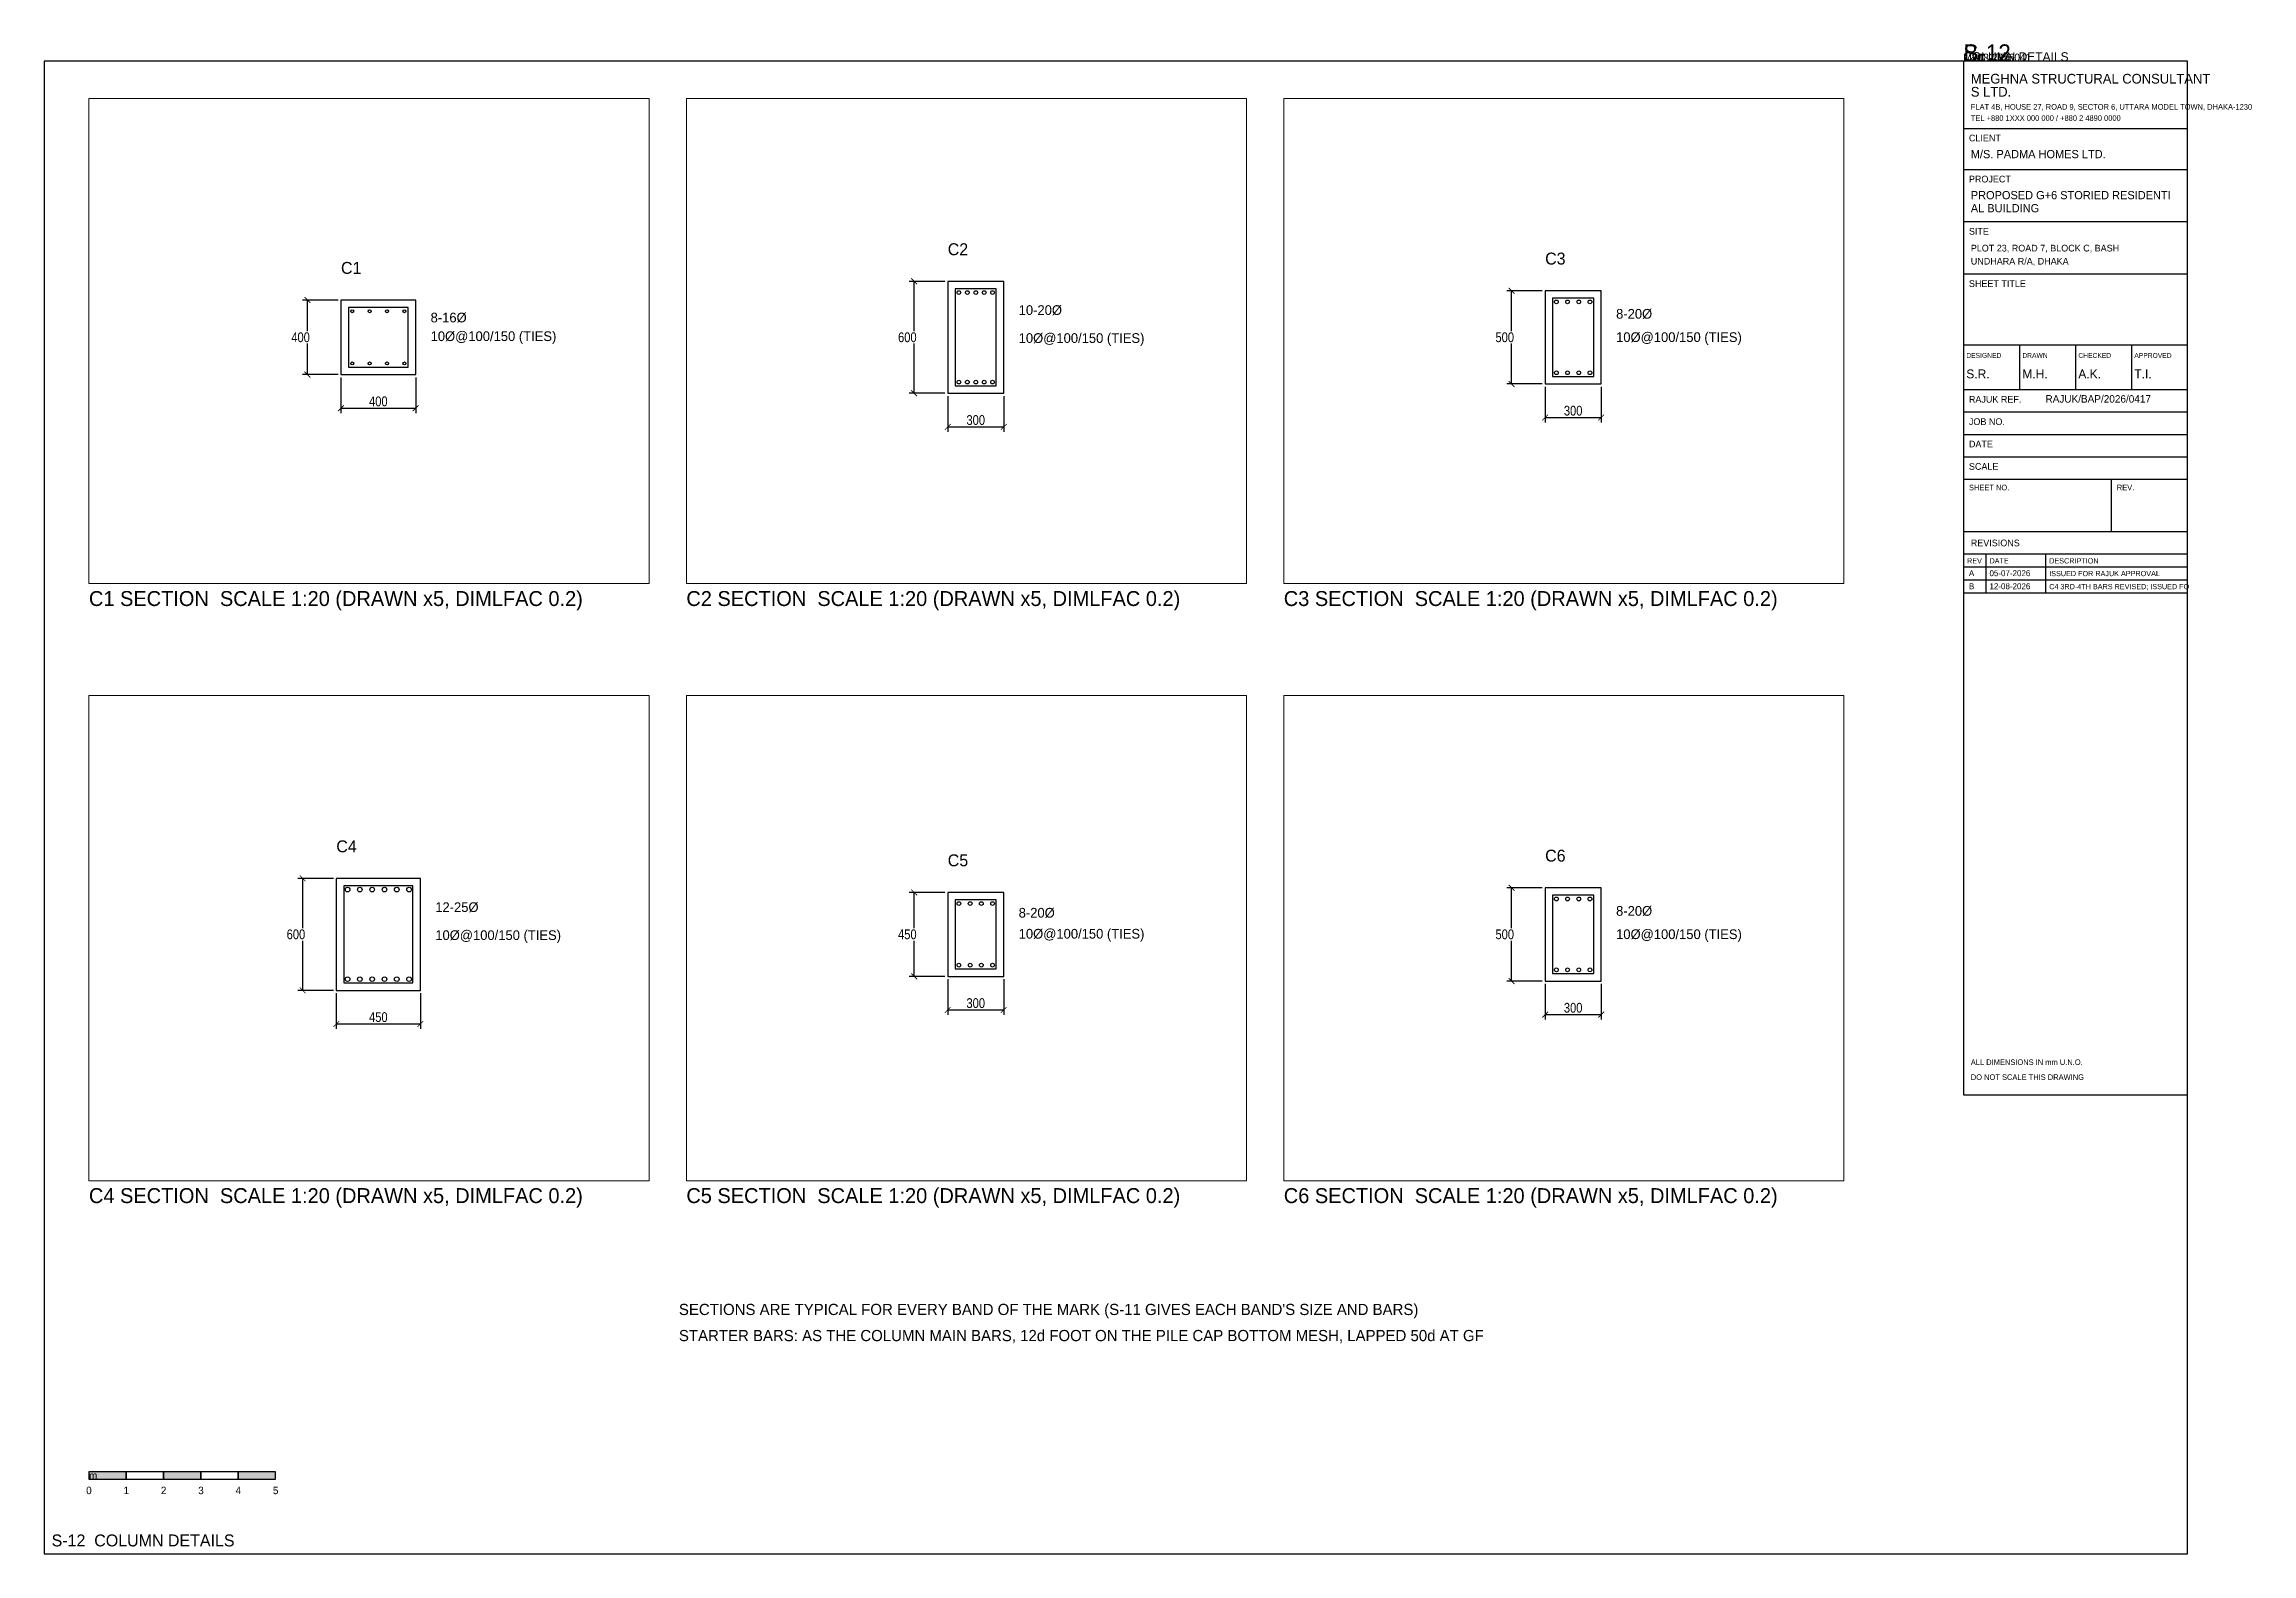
# Paper-space layout 'S-12 COLUMN DETAILS' of a CAD drawing. Extents: x 10 to 601, y 10 to 415.
# The model-space entities are those that its viewports show. They can reach past a viewport. Long polylines and large blocks are cut down to what shows.
import ezdxf
from ezdxf.enums import TextEntityAlignment as Align

# ---------------------------------------------------------------- set-up
doc = ezdxf.new("R2010")
doc.units = 0
for name, color, linetype in [('Column', 1, 'Continuous'), ('Dimension', 6, 'Continuous'), ('Rod-1', 6, 'Continuous'), ('Rod-Stirrup', 3, 'Continuous'), ('Sheet', 7, 'Continuous'), ('Text-1', 7, 'Continuous'), ('Text-2', 7, 'Continuous'), ('TITLE', 7, 'Continuous')]:
    doc.layers.add(name, color=color, linetype=linetype)
doc.styles.add('OpenSansCondensed-Light', font='OpenSansCondensed-Light.ttf')
doc.dimstyles.new('EZDXF', dxfattribs={"dimtxt": 0.25, "dimasz": 0.175, "dimexe": 0.375, "dimexo": 0.125, "dimgap": 0.1, "dimtad": 1, "dimlfac": 100, "dimzin": 12, "dimdsep": 46, "dimtxsty": 'OpenSansCondensed-Light', "dimblk": 'ARCHTICK', "dimcen": 2.5, "dimazin": 3, "dimtfac": 0.5, "dimtmove": 2, "dimatfit": 3})

# ---------------------------------------------------------------- blocks, each defined once
blk = doc.blocks.new('TITLE_BLOCK')
at = {"layer": 'TITLE'}
for p, q in [((0, -18), (60, -18)), ((0, -29), (60, -29)), ((0, -43), (60, -43)), ((0, -57), (60, -57)), ((0, -76), (60, -76)), ((0, -76), (0, -88)), ((15, -76), (15, -88)), ((30, -76), (30, -88)), ((45, -76), (45, -88)), ((0, -88), (60, -88)), ((0, -94), (60, -94)), ((0, -100), (60, -100)), ((0, -106), (60, -106)), ((0, -112), (60, -112)), ((39.6, -112), (39.6, -126)), ((0, -126), (60, -126)), ((0, -132), (60, -132)), ((0, -132), (60, -132)), ((0, -135.5), (60, -135.5)), ((6, -132), (6, -142.5)), ((22, -132), (22, -142.5)), ((0, -139), (60, -139)), ((0, -142.5), (60, -142.5))]:
    blk.add_line(p, q, dxfattribs=at)
blk.add_lwpolyline([(0, -277), (60, -277), (60, 0), (0, 0)], close=True, dxfattribs=at)
at = {"layer": 'Text-1'}
for tag, height in [('JOBNO', 2), ('SCALE', 2), ('SHEETTITLE', 2.4), ('SHEETTITLE2', 2.4), ('DATE', 2), ('SHEETNO', 4.5), ('REV', 4.5)]:
    blk.add_attdef(tag, (0, 0), '', height=height, dxfattribs=at)
at = {"layer": 'TITLE'}
for s, height, p in [('MEGHNA STRUCTURAL CONSULTANT', 2.6, (2, -6)), ('S LTD.', 2.6, (2, -9.5)), ('FLAT 4B, HOUSE 27, ROAD 9, SECTOR 6, UTTARA MODEL TOWN, DHAKA-1230', 1.5, (2, -13)), ('TEL +880 1XXX 000 000 / +880 2 4890 0000', 1.5, (2, -16)), ('CLIENT', 1.8, (1.5, -21.5)), ('M/S. PADMA HOMES LTD.', 2.2, (2, -26)), ('PROJECT', 1.8, (1.5, -32.5)), ('PROPOSED G+6 STORIED RESIDENTI', 2.2, (2, -37)), ('AL BUILDING', 2.2, (2, -40.5)), ('SITE', 1.8, (1.5, -46.5)), ('UNDHARA R/A, DHAKA', 1.8, (2, -54.5)), ('PLOT 23, ROAD 7, BLOCK C, BASH', 1.8, (2, -51)), ('SHEET TITLE', 1.8, (1.5, -60.5)), ('DESIGNED', 1.3, (0.8, -79.5)), ('S.R.', 2.4, (0.8, -85)), ('DRAWN', 1.3, (15.8, -79.5)), ('M.H.', 2.4, (15.8, -85)), ('A.K.', 2.4, (30.8, -85)), ('CHECKED', 1.3, (30.8, -79.5)), ('APPROVED', 1.3, (45.8, -79.5)), ('T.I.', 2.4, (45.8, -85)), ('RAJUK REF.', 1.8, (1.5, -91.5)), ('RAJUK/BAP/2026/0417', 2, (22, -91.5)), ('JOB NO.', 1.8, (1.5, -97.5)), ('DATE', 1.8, (1.5, -103.5)), ('SCALE', 1.8, (1.5, -109.5)), ('SHEET NO.', 1.5, (1.5, -115)), ('REV.', 1.5, (41.1, -115)), ('REVISIONS', 1.8, (2, -130)), ('REV', 1.4, (1, -134.6)), ('DATE', 1.4, (7, -134.6)), ('DESCRIPTION', 1.4, (23, -134.6)), ('ALL DIMENSIONS IN mm U.N.O.', 1.5, (2, -269)), ('DO NOT SCALE THIS DRAWING', 1.5, (2, -273))]:
    blk.add_text(s, height=height, dxfattribs=at).set_placement(p)
blk = doc.blocks.new('SCALE_BAR')
at = {"layer": 'Sheet'}
h = blk.add_hatch(color=7, dxfattribs=at)
h.dxf.hatch_style = 1
h.paths.add_polyline_path([(0, 0), (10, 0), (10, 2), (0, 2)])
h = blk.add_hatch(color=7, dxfattribs=at)
h.dxf.hatch_style = 1
h.paths.add_polyline_path([(20, 0), (30, 0), (30, 2), (20, 2)])
h = blk.add_hatch(color=7, dxfattribs=at)
h.dxf.hatch_style = 1
h.paths.add_polyline_path([(40, 0), (50, 0), (50, 2), (40, 2)])
for points in [[(0, 0), (10, 0), (10, 2), (0, 2)], [(10, 0), (20, 0), (20, 2), (10, 2)], [(20, 0), (30, 0), (30, 2), (20, 2)], [(30, 0), (40, 0), (40, 2), (30, 2)], [(40, 0), (50, 0), (50, 2), (40, 2)]]:
    blk.add_lwpolyline(points, close=True, dxfattribs=at)
for s, p in [('0', (0, -4)), ('1', (10, -4)), ('2', (20, -4)), ('3', (30, -4)), ('4', (40, -4)), ('5', (50, -4))]:
    blk.add_text(s, height=2, dxfattribs=at).set_placement(p, align=Align.CENTER)
at = {"layer": 'Text-1'}
blk.add_attdef('UNIT', (0, 0), '', height=2, dxfattribs=at)
blk = doc.blocks.new('_ARCHTICK')
at = {"color": 0, "linetype": 'BYBLOCK', "const_width": 0.15}
blk.add_lwpolyline([(-0.5, -0.5), (0.5, 0.5)], dxfattribs=at)

msp = doc.modelspace()

# ---------------------------------------------------------------- linework, layer by layer
at = {"layer": 'Column'}
for points in [[(200000, -600000), (201500, -600000), (201500, -597000), (200000, -597000)], [(600000, -600000), (602250, -600000), (602250, -597000), (600000, -597000)], [(400000, -600000), (401500, -600000), (401500, -597500), (400000, -597500)], [(800000, -600000), (801500, -600000), (801500, -597750), (800000, -597750)], [(1000000, -600000), (1001500, -600000), (1001500, -597500), (1000000, -597500)], [(0, -600000), (2000, -600000), (2000, -598000), (0, -598000)]]:
    msp.add_lwpolyline(points, close=True, dxfattribs=at)
at = {"layer": 'Rod-1'}
for centre, radius in [((200300, -597300), 50), ((200525, -597300), 50), ((200750, -597300), 50), ((200975, -597300), 50), ((201200, -597300), 50), ((400300, -597800), 50), ((400600, -597800), 50), ((400900, -597800), 50), ((401200, -597800), 50), ((600300, -597300), 62.5), ((600630, -597300), 62.5), ((600960, -597300), 62.5), ((601290, -597300), 62.5), ((601620, -597300), 62.5), ((601950, -597300), 62.5), ((1000300, -597800), 50), ((1000600, -597800), 50), ((1000900, -597800), 50), ((1001200, -597800), 50), ((300, -598300), 40), ((766.7, -598300), 40), ((1233.3, -598300), 40), ((1700, -598300), 40), ((800300, -598050), 50), ((800600, -598050), 50), ((800900, -598050), 50), ((801200, -598050), 50), ((300, -599700), 40), ((766.7, -599700), 40), ((1233.3, -599700), 40), ((1700, -599700), 40), ((200300, -599700), 50), ((200525, -599700), 50), ((200750, -599700), 50), ((200975, -599700), 50), ((201200, -599700), 50), ((400300, -599700), 50), ((400600, -599700), 50), ((400900, -599700), 50), ((401200, -599700), 50), ((600300, -599700), 62.5), ((600630, -599700), 62.5), ((600960, -599700), 62.5), ((601290, -599700), 62.5), ((601620, -599700), 62.5), ((601950, -599700), 62.5), ((800300, -599700), 50), ((800600, -599700), 50), ((800900, -599700), 50), ((801200, -599700), 50), ((1000300, -599700), 50), ((1000600, -599700), 50), ((1000900, -599700), 50), ((1001200, -599700), 50)]:
    msp.add_circle(centre, radius, dxfattribs=at)
at = {"layer": 'Rod-Stirrup'}
for points in [[(200200, -599800), (201300, -599800), (201300, -597200), (200200, -597200)], [(400200, -599800), (401300, -599800), (401300, -597700), (400200, -597700)], [(600200, -599800), (602050, -599800), (602050, -597200), (600200, -597200)], [(1000200, -599800), (1001300, -599800), (1001300, -597700), (1000200, -597700)], [(200, -599800), (1800, -599800), (1800, -598200), (200, -598200)], [(800200, -599800), (801300, -599800), (801300, -597950), (800200, -597950)]]:
    msp.add_lwpolyline(points, close=True, dxfattribs=at)

# ---------------------------------------------------------------- texts
at = {"layer": 'Text-1'}
for s, p in [('C2', (200000, -596300)), ('C4', (600000, -596300)), ('C3', (400000, -596800)), ('C6', (1000000, -596800)), ('C1', (0, -597300)), ('C5', (800000, -597050))]:
    msp.add_text(s, height=320, dxfattribs=at).set_placement(p)
at = {"layer": 'Text-2'}
for s, p in [('10-20%%C', (201900, -597900)), ('12-25%%C', (602650, -597900)), ('8-16%%C', (2400, -598600)), ('8-20%%C', (401900, -598250)), ('8-20%%C', (801900, -598425)), ('8-20%%C', (1001900, -598250)), ('10%%C@100/150 (TIES)', (2400, -599100)), ('10%%C@100/150 (TIES)', (201900, -598650)), ('10%%C@100/150 (TIES)', (401900, -598875)), ('10%%C@100/150 (TIES)', (602650, -598650)), ('10%%C@100/150 (TIES)', (801900, -598987.5)), ('10%%C@100/150 (TIES)', (1001900, -598875))]:
    msp.add_text(s, height=260, dxfattribs=at).set_placement(p)

# ---------------------------------------------------------------- dimensions: what is measured, and where the dimension line sits
at = {"layer": 'Dimension'}
for base, p1, p2, text in [((199100, -600000), (200000, -600000), (200000, -597000), '600'), ((599100, -600000), (600000, -600000), (600000, -597000), '600'), ((399100, -600000), (400000, -600000), (400000, -597500), '500'), ((799100, -600000), (800000, -600000), (800000, -597750), '450'), ((999100, -600000), (1000000, -600000), (1000000, -597500), '500'), ((-900, -600000), (0, -600000), (0, -598000), '400')]:
    msp.add_linear_dim(base=base, p1=p1, p2=p2, angle=90, text=text, dimstyle='EZDXF', override={"dimtxt": 260, "dimasz": 156, "dimexe": 130, "dimexo": 78, "dimgap": 52, "dimtad": 1, "dimtih": 1, "dimtoh": 1, "dimdec": 0, "dimlfac": 0.2}, dxfattribs=at).render()
for base, p1, p2, text in [((0, -600900), (0, -600000), (2000, -600000), '400'), ((200000, -600900), (200000, -600000), (201500, -600000), '300'), ((400000, -600900), (400000, -600000), (401500, -600000), '300'), ((600000, -600900), (600000, -600000), (602250, -600000), '450'), ((800000, -600900), (800000, -600000), (801500, -600000), '300'), ((1000000, -600900), (1000000, -600000), (1001500, -600000), '300')]:
    msp.add_linear_dim(base=base, p1=p1, p2=p2, text=text, dimstyle='EZDXF', override={"dimtxt": 260, "dimasz": 156, "dimexe": 130, "dimexo": 78, "dimgap": 52, "dimtad": 1, "dimtih": 1, "dimtoh": 1, "dimdec": 0, "dimlfac": 0.2}, dxfattribs=at).render()

psp = doc.layouts.new('S-12 COLUMN DETAILS')

# ---------------------------------------------------------------- linework, layer by layer
at = {"layer": 'Sheet'}
psp.add_lwpolyline([(10, 10), (584, 10), (584, 410), (10, 410)], close=True, dxfattribs=at)

# ---------------------------------------------------------------- block references
psp.add_blockref('SCALE_BAR', (22, 30), dxfattribs=at).add_auto_attribs({'UNIT': 'm'})
at = {"layer": 'TITLE'}
psp.add_blockref('TITLE_BLOCK', (524, 410), dxfattribs=at).add_auto_attribs({'SHEETTITLE': 'COLUMN DETAILS', 'JOBNO': 'MSC-2026-041', 'DATE': '12-08-2026', 'SCALE': '1:20', 'SHEETNO': 'S-12', 'REV': 'B'})

# ---------------------------------------------------------------- texts
at = {"layer": 'Sheet'}
for s, height, p in [('C1 SECTION  SCALE 1:20 (DRAWN x5, DIMLFAC 0.2)', 4, (22, 264)), ('C2 SECTION  SCALE 1:20 (DRAWN x5, DIMLFAC 0.2)', 4, (182, 264)), ('C3 SECTION  SCALE 1:20 (DRAWN x5, DIMLFAC 0.2)', 4, (342, 264)), ('C4 SECTION  SCALE 1:20 (DRAWN x5, DIMLFAC 0.2)', 4, (22, 104)), ('C5 SECTION  SCALE 1:20 (DRAWN x5, DIMLFAC 0.2)', 4, (182, 104)), ('C6 SECTION  SCALE 1:20 (DRAWN x5, DIMLFAC 0.2)', 4, (342, 104)), ('S-12  COLUMN DETAILS', 3.2, (12, 12))]:
    psp.add_text(s, height=height, dxfattribs=at).set_placement(p)
at = {"layer": 'Text-1'}
for s, p in [("SECTIONS ARE TYPICAL FOR EVERY BAND OF THE MARK (S-11 GIVES EACH BAND'S SIZE AND BARS)", (180, 74)), ('STARTER BARS: AS THE COLUMN MAIN BARS, 12d FOOT ON THE PILE CAP BOTTOM MESH, LAPPED 50d AT GF', (180, 67))]:
    psp.add_text(s, height=3, dxfattribs=at).set_placement(p)
at = {"layer": 'TITLE'}
for s, height, p in [('A', 1.6, (525.5, 272)), ('05-07-2026', 1.6, (531, 272)), ('ISSUED FOR RAJUK APPROVAL', 1.4, (547, 272)), ('B', 1.6, (525.5, 268.5)), ('12-08-2026', 1.6, (531, 268.5)), ('C4 3RD-4TH BARS REVISED; ISSUED FO', 1.4, (547, 268.5))]:
    psp.add_text(s, height=height, dxfattribs=at).set_placement(p)

# ---------------------------------------------------------------- viewports
at = {"layer": 'VIEWPORTS'}
psp.add_viewport(center=(97, 335), size=(150, 130), view_center_point=(750, -599100), view_height=13000, dxfattribs=at)
for center, view_center_point, status in [((257, 335), (200500, -598600), 3), ((417, 335), (400500, -598850), 4), ((97, 175), (600875, -598600), 5), ((257, 175), (800500, -598975), 6), ((417, 175), (1000500, -598850), 7)]:
    psp.add_viewport(center=center, size=(150, 130), view_center_point=view_center_point, view_height=13000, status=status, dxfattribs=at)

doc.saveas('drawing.dxf')
